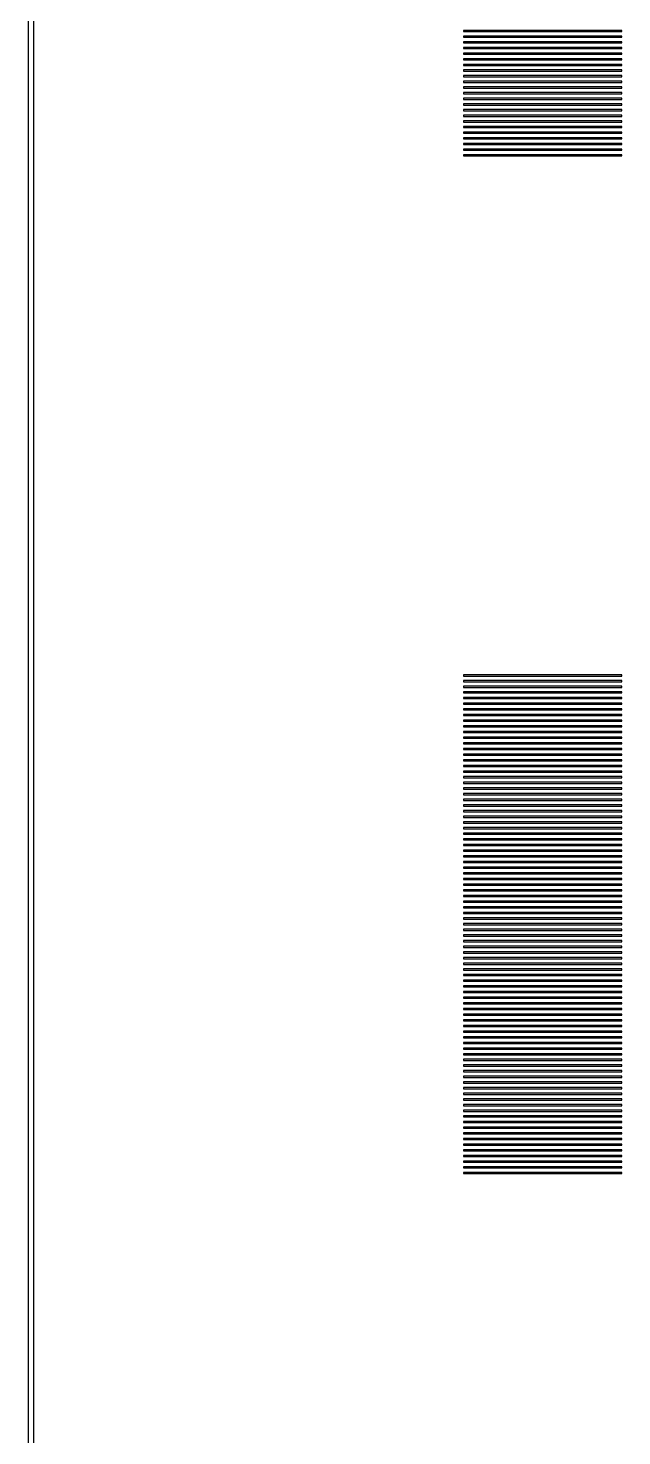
# Model space of a CAD drawing. Extents: x 0 to 72, y 0 to 108.
# Drawn here: x -0.05 to 5.2, y 26.98 to 39.42 of the extents above; entities that cross this region are included whole.
import ezdxf

# ---------------------------------------------------------------- set-up
doc = ezdxf.new("R2010")
doc.units = 0

msp = doc.modelspace()

# ---------------------------------------------------------------- linework, layer by layer
for p, q in [((-0.04999, 108.05), (-0.04999, -0.04999)), ((0, 0), (0, 108)), ((5.2, 39.405), (3.8, 39.405)), ((3.8, 39.405), (3.8, 39.395)), ((3.8, 39.395), (5.2, 39.395)), ((5.2, 39.355), (3.8, 39.355)), ((3.8, 39.355), (3.8, 39.345)), ((3.8, 39.345), (5.2, 39.345)), ((5.2, 39.395), (5.2, 39.405)), ((5.2, 39.345), (5.2, 39.355)), ((5.2, 39.305), (3.8, 39.305)), ((3.8, 39.305), (3.8, 39.295)), ((3.8, 39.295), (5.2, 39.295)), ((5.2, 39.255), (3.8, 39.255)), ((3.8, 39.255), (3.8, 39.245)), ((3.8, 39.245), (5.2, 39.245)), ((5.2, 39.295), (5.2, 39.305)), ((5.2, 39.245), (5.2, 39.255)), ((5.2, 39.205), (3.8, 39.205)), ((3.8, 39.205), (3.8, 39.195)), ((3.8, 39.195), (5.2, 39.195)), ((5.2, 39.155), (3.8, 39.155)), ((3.8, 39.155), (3.8, 39.145)), ((3.8, 39.145), (5.2, 39.145)), ((5.2, 39.105), (3.8, 39.105)), ((3.8, 39.105), (3.8, 39.095)), ((3.8, 39.095), (5.2, 39.095)), ((5.2, 39.195), (5.2, 39.205)), ((5.2, 39.145), (5.2, 39.155)), ((5.2, 39.095), (5.2, 39.105)), ((5.2, 39.055), (3.8, 39.055)), ((3.8, 39.055), (3.8, 39.045)), ((3.8, 39.045), (5.2, 39.045)), ((5.2, 39.005), (3.8, 39.005)), ((3.8, 39.005), (3.8, 38.995)), ((3.8, 38.995), (5.2, 38.995)), ((5.2, 39.045), (5.2, 39.055)), ((5.2, 38.995), (5.2, 39.005)), ((5.2, 38.955), (3.8, 38.955)), ((3.8, 38.955), (3.8, 38.945)), ((3.8, 38.945), (5.2, 38.945)), ((5.2, 38.905), (3.8, 38.905)), ((3.8, 38.905), (3.8, 38.895)), ((3.8, 38.895), (5.2, 38.895)), ((5.2, 38.855), (3.8, 38.855)), ((3.8, 38.855), (3.8, 38.845)), ((3.8, 38.845), (5.2, 38.845)), ((5.2, 38.945), (5.2, 38.955)), ((5.2, 38.895), (5.2, 38.905)), ((5.2, 38.845), (5.2, 38.855)), ((5.2, 38.805), (3.8, 38.805)), ((3.8, 38.805), (3.8, 38.795)), ((3.8, 38.795), (5.2, 38.795)), ((5.2, 38.755), (3.8, 38.755)), ((3.8, 38.755), (3.8, 38.745)), ((3.8, 38.745), (5.2, 38.745)), ((5.2, 38.795), (5.2, 38.805)), ((5.2, 38.745), (5.2, 38.755)), ((5.2, 38.705), (3.8, 38.705)), ((3.8, 38.705), (3.8, 38.695)), ((3.8, 38.695), (5.2, 38.695)), ((5.2, 38.655), (3.8, 38.655)), ((3.8, 38.655), (3.8, 38.645)), ((3.8, 38.645), (5.2, 38.645)), ((5.2, 38.605), (3.8, 38.605)), ((3.8, 38.605), (3.8, 38.595)), ((3.8, 38.595), (5.2, 38.595)), ((5.2, 38.695), (5.2, 38.705)), ((5.2, 38.645), (5.2, 38.655)), ((5.2, 38.595), (5.2, 38.605)), ((5.2, 38.555), (3.8, 38.555)), ((3.8, 38.555), (3.8, 38.545)), ((3.8, 38.545), (5.2, 38.545)), ((5.2, 38.505), (3.8, 38.505)), ((3.8, 38.505), (3.8, 38.495)), ((3.8, 38.495), (5.2, 38.495)), ((5.2, 38.545), (5.2, 38.555)), ((5.2, 38.495), (5.2, 38.505)), ((5.2, 38.455), (3.8, 38.455)), ((3.8, 38.455), (3.8, 38.445)), ((3.8, 38.445), (5.2, 38.445)), ((5.2, 38.405), (3.8, 38.405)), ((3.8, 38.405), (3.8, 38.395)), ((3.8, 38.395), (5.2, 38.395)), ((5.2, 38.355), (3.8, 38.355)), ((3.8, 38.355), (3.8, 38.345)), ((5.2, 38.445), (5.2, 38.455)), ((5.2, 38.395), (5.2, 38.405)), ((5.2, 38.345), (5.2, 38.355)), ((3.8, 38.345), (5.2, 38.345)), ((5.2, 38.305), (3.8, 38.305)), ((3.8, 38.305), (3.8, 38.295)), ((3.8, 38.295), (5.2, 38.295)), ((5.2, 38.295), (5.2, 38.305)), ((5.2, 33.705), (3.8, 33.705)), ((3.8, 33.705), (3.8, 33.695)), ((3.8, 33.695), (5.2, 33.695)), ((5.2, 33.655), (3.8, 33.655)), ((3.8, 33.655), (3.8, 33.645)), ((3.8, 33.645), (5.2, 33.645)), ((5.2, 33.695), (5.2, 33.705)), ((5.2, 33.645), (5.2, 33.655)), ((5.2, 33.605), (3.8, 33.605)), ((3.8, 33.605), (3.8, 33.595)), ((3.8, 33.595), (5.2, 33.595)), ((5.2, 33.555), (3.8, 33.555)), ((3.8, 33.555), (3.8, 33.545)), ((3.8, 33.545), (5.2, 33.545)), ((5.2, 33.505), (3.8, 33.505)), ((3.8, 33.505), (3.8, 33.495)), ((3.8, 33.495), (5.2, 33.495)), ((5.2, 33.595), (5.2, 33.605)), ((5.2, 33.545), (5.2, 33.555)), ((5.2, 33.495), (5.2, 33.505)), ((5.2, 33.455), (3.8, 33.455)), ((3.8, 33.455), (3.8, 33.445)), ((3.8, 33.445), (5.2, 33.445)), ((5.2, 33.405), (3.8, 33.405)), ((3.8, 33.405), (3.8, 33.395)), ((3.8, 33.395), (5.2, 33.395)), ((5.2, 33.445), (5.2, 33.455)), ((5.2, 33.395), (5.2, 33.405)), ((5.2, 33.355), (3.8, 33.355)), ((3.8, 33.355), (3.8, 33.345)), ((3.8, 33.345), (5.2, 33.345)), ((5.2, 33.305), (3.8, 33.305)), ((3.8, 33.305), (3.8, 33.295)), ((3.8, 33.295), (5.2, 33.295)), ((5.2, 33.255), (3.8, 33.255)), ((3.8, 33.255), (3.8, 33.245)), ((3.8, 33.245), (5.2, 33.245)), ((5.2, 33.345), (5.2, 33.355)), ((5.2, 33.295), (5.2, 33.305)), ((5.2, 33.245), (5.2, 33.255)), ((5.2, 33.205), (3.8, 33.205)), ((3.8, 33.205), (3.8, 33.195)), ((3.8, 33.195), (5.2, 33.195)), ((5.2, 33.155), (3.8, 33.155)), ((3.8, 33.155), (3.8, 33.145)), ((3.8, 33.145), (5.2, 33.145)), ((5.2, 33.195), (5.2, 33.205)), ((5.2, 33.145), (5.2, 33.155)), ((5.2, 33.105), (3.8, 33.105)), ((3.8, 33.105), (3.8, 33.095)), ((3.8, 33.095), (5.2, 33.095)), ((5.2, 33.055), (3.8, 33.055)), ((3.8, 33.055), (3.8, 33.045)), ((3.8, 33.045), (5.2, 33.045)), ((5.2, 33.005), (3.8, 33.005)), ((3.8, 33.005), (3.8, 32.995)), ((3.8, 32.995), (5.2, 32.995)), ((5.2, 33.095), (5.2, 33.105)), ((5.2, 33.045), (5.2, 33.055)), ((5.2, 32.995), (5.2, 33.005)), ((5.2, 32.955), (3.8, 32.955)), ((3.8, 32.955), (3.8, 32.945)), ((3.8, 32.945), (5.2, 32.945)), ((5.2, 32.905), (3.8, 32.905)), ((3.8, 32.905), (3.8, 32.895)), ((3.8, 32.895), (5.2, 32.895)), ((5.2, 32.945), (5.2, 32.955)), ((5.2, 32.895), (5.2, 32.905)), ((5.2, 32.855), (3.8, 32.855)), ((3.8, 32.855), (3.8, 32.845)), ((3.8, 32.845), (5.2, 32.845)), ((5.2, 32.805), (3.8, 32.805)), ((3.8, 32.805), (3.8, 32.795)), ((3.8, 32.795), (5.2, 32.795)), ((5.2, 32.755), (3.8, 32.755)), ((3.8, 32.755), (3.8, 32.745)), ((3.8, 32.745), (5.2, 32.745)), ((5.2, 32.845), (5.2, 32.855)), ((5.2, 32.795), (5.2, 32.805)), ((5.2, 32.745), (5.2, 32.755)), ((5.2, 32.705), (3.8, 32.705)), ((3.8, 32.705), (3.8, 32.695)), ((3.8, 32.695), (5.2, 32.695)), ((5.2, 32.655), (3.8, 32.655)), ((3.8, 32.655), (3.8, 32.645)), ((3.8, 32.645), (5.2, 32.645)), ((5.2, 32.695), (5.2, 32.705)), ((5.2, 32.645), (5.2, 32.655)), ((5.2, 32.605), (3.8, 32.605)), ((3.8, 32.605), (3.8, 32.595)), ((3.8, 32.595), (5.2, 32.595)), ((5.2, 32.555), (3.8, 32.555)), ((3.8, 32.555), (3.8, 32.545)), ((3.8, 32.545), (5.2, 32.545)), ((5.2, 32.505), (3.8, 32.505)), ((3.8, 32.505), (3.8, 32.495)), ((3.8, 32.495), (5.2, 32.495)), ((5.2, 32.595), (5.2, 32.605)), ((5.2, 32.545), (5.2, 32.555)), ((5.2, 32.495), (5.2, 32.505)), ((5.2, 32.455), (3.8, 32.455)), ((3.8, 32.455), (3.8, 32.445)), ((3.8, 32.445), (5.2, 32.445)), ((5.2, 32.405), (3.8, 32.405)), ((3.8, 32.405), (3.8, 32.395)), ((3.8, 32.395), (5.2, 32.395)), ((5.2, 32.445), (5.2, 32.455)), ((5.2, 32.395), (5.2, 32.405)), ((5.2, 32.355), (3.8, 32.355)), ((3.8, 32.355), (3.8, 32.345)), ((3.8, 32.345), (5.2, 32.345)), ((5.2, 32.305), (3.8, 32.305)), ((3.8, 32.305), (3.8, 32.295)), ((3.8, 32.295), (5.2, 32.295)), ((5.2, 32.255), (3.8, 32.255)), ((3.8, 32.255), (3.8, 32.245)), ((5.2, 32.345), (5.2, 32.355)), ((5.2, 32.295), (5.2, 32.305)), ((5.2, 32.245), (5.2, 32.255)), ((3.8, 32.245), (5.2, 32.245)), ((5.2, 32.205), (3.8, 32.205)), ((3.8, 32.205), (3.8, 32.195)), ((3.8, 32.195), (5.2, 32.195)), ((5.2, 32.155), (3.8, 32.155)), ((3.8, 32.155), (3.8, 32.145)), ((3.8, 32.145), (5.2, 32.145)), ((5.2, 32.195), (5.2, 32.205)), ((5.2, 32.145), (5.2, 32.155)), ((5.2, 32.105), (3.8, 32.105)), ((3.8, 32.105), (3.8, 32.095)), ((3.8, 32.095), (5.2, 32.095)), ((5.2, 32.055), (3.8, 32.055)), ((3.8, 32.055), (3.8, 32.045)), ((3.8, 32.045), (5.2, 32.045)), ((5.2, 32.005), (3.8, 32.005)), ((3.8, 32.005), (3.8, 31.995)), ((5.2, 32.095), (5.2, 32.105)), ((5.2, 32.045), (5.2, 32.055)), ((5.2, 31.995), (5.2, 32.005)), ((3.8, 31.995), (5.2, 31.995)), ((5.2, 31.955), (3.8, 31.955)), ((3.8, 31.955), (3.8, 31.945)), ((3.8, 31.945), (5.2, 31.945)), ((5.2, 31.905), (3.8, 31.905)), ((3.8, 31.905), (3.8, 31.895)), ((3.8, 31.895), (5.2, 31.895)), ((5.2, 31.945), (5.2, 31.955)), ((5.2, 31.895), (5.2, 31.905)), ((5.2, 31.855), (3.8, 31.855)), ((3.8, 31.855), (3.8, 31.845)), ((3.8, 31.845), (5.2, 31.845)), ((5.2, 31.805), (3.8, 31.805)), ((3.8, 31.805), (3.8, 31.795)), ((3.8, 31.795), (5.2, 31.795)), ((5.2, 31.755), (3.8, 31.755)), ((3.8, 31.755), (3.8, 31.745)), ((5.2, 31.845), (5.2, 31.855)), ((5.2, 31.795), (5.2, 31.805)), ((5.2, 31.745), (5.2, 31.755)), ((3.8, 31.745), (5.2, 31.745)), ((5.2, 31.705), (3.8, 31.705)), ((3.8, 31.705), (3.8, 31.695)), ((3.8, 31.695), (5.2, 31.695)), ((5.2, 31.655), (3.8, 31.655)), ((3.8, 31.655), (3.8, 31.645)), ((3.8, 31.645), (5.2, 31.645)), ((5.2, 31.695), (5.2, 31.705)), ((5.2, 31.645), (5.2, 31.655)), ((5.2, 31.605), (3.8, 31.605)), ((3.8, 31.605), (3.8, 31.595)), ((3.8, 31.595), (5.2, 31.595)), ((5.2, 31.555), (3.8, 31.555)), ((3.8, 31.555), (3.8, 31.545)), ((3.8, 31.545), (5.2, 31.545)), ((5.2, 31.505), (3.8, 31.505)), ((3.8, 31.505), (3.8, 31.495)), ((5.2, 31.595), (5.2, 31.605)), ((5.2, 31.545), (5.2, 31.555)), ((5.2, 31.495), (5.2, 31.505)), ((3.8, 31.495), (5.2, 31.495)), ((5.2, 31.455), (3.8, 31.455)), ((3.8, 31.455), (3.8, 31.445)), ((3.8, 31.445), (5.2, 31.445)), ((5.2, 31.405), (3.8, 31.405)), ((3.8, 31.405), (3.8, 31.395)), ((3.8, 31.395), (5.2, 31.395)), ((5.2, 31.445), (5.2, 31.455)), ((5.2, 31.395), (5.2, 31.405)), ((5.2, 31.355), (3.8, 31.355)), ((3.8, 31.355), (3.8, 31.345)), ((3.8, 31.345), (5.2, 31.345)), ((5.2, 31.305), (3.8, 31.305)), ((3.8, 31.305), (3.8, 31.295)), ((3.8, 31.295), (5.2, 31.295)), ((5.2, 31.255), (3.8, 31.255)), ((3.8, 31.255), (3.8, 31.245)), ((5.2, 31.345), (5.2, 31.355)), ((5.2, 31.295), (5.2, 31.305)), ((5.2, 31.245), (5.2, 31.255)), ((3.8, 31.245), (5.2, 31.245)), ((5.2, 31.205), (3.8, 31.205)), ((3.8, 31.205), (3.8, 31.195)), ((3.8, 31.195), (5.2, 31.195)), ((5.2, 31.155), (3.8, 31.155)), ((3.8, 31.155), (3.8, 31.145)), ((3.8, 31.145), (5.2, 31.145)), ((5.2, 31.195), (5.2, 31.205)), ((5.2, 31.145), (5.2, 31.155)), ((5.2, 31.105), (3.8, 31.105)), ((3.8, 31.105), (3.8, 31.095)), ((3.8, 31.095), (5.2, 31.095)), ((5.2, 31.055), (3.8, 31.055)), ((3.8, 31.055), (3.8, 31.045)), ((3.8, 31.045), (5.2, 31.045)), ((5.2, 31.005), (3.8, 31.005)), ((3.8, 31.005), (3.8, 30.995)), ((5.2, 31.095), (5.2, 31.105)), ((5.2, 31.045), (5.2, 31.055)), ((5.2, 30.995), (5.2, 31.005)), ((3.8, 30.995), (5.2, 30.995)), ((5.2, 30.955), (3.8, 30.955)), ((3.8, 30.955), (3.8, 30.945)), ((3.8, 30.945), (5.2, 30.945)), ((5.2, 30.905), (3.8, 30.905)), ((3.8, 30.905), (3.8, 30.895)), ((3.8, 30.895), (5.2, 30.895)), ((5.2, 30.945), (5.2, 30.955)), ((5.2, 30.895), (5.2, 30.905)), ((5.2, 30.855), (3.8, 30.855)), ((3.8, 30.855), (3.8, 30.845)), ((3.8, 30.845), (5.2, 30.845)), ((5.2, 30.805), (3.8, 30.805)), ((3.8, 30.805), (3.8, 30.795)), ((3.8, 30.795), (5.2, 30.795)), ((5.2, 30.755), (3.8, 30.755)), ((3.8, 30.755), (3.8, 30.745)), ((5.2, 30.845), (5.2, 30.855)), ((5.2, 30.795), (5.2, 30.805)), ((5.2, 30.745), (5.2, 30.755)), ((3.8, 30.745), (5.2, 30.745)), ((5.2, 30.705), (3.8, 30.705)), ((3.8, 30.705), (3.8, 30.695)), ((3.8, 30.695), (5.2, 30.695)), ((5.2, 30.655), (3.8, 30.655)), ((3.8, 30.655), (3.8, 30.645)), ((3.8, 30.645), (5.2, 30.645)), ((5.2, 30.695), (5.2, 30.705)), ((5.2, 30.645), (5.2, 30.655)), ((5.2, 30.605), (3.8, 30.605)), ((3.8, 30.605), (3.8, 30.595)), ((3.8, 30.595), (5.2, 30.595)), ((5.2, 30.555), (3.8, 30.555)), ((3.8, 30.555), (3.8, 30.545)), ((3.8, 30.545), (5.2, 30.545)), ((5.2, 30.505), (3.8, 30.505)), ((3.8, 30.505), (3.8, 30.495)), ((5.2, 30.595), (5.2, 30.605)), ((5.2, 30.545), (5.2, 30.555)), ((5.2, 30.495), (5.2, 30.505)), ((3.8, 30.495), (5.2, 30.495)), ((5.2, 30.455), (3.8, 30.455)), ((3.8, 30.455), (3.8, 30.445)), ((3.8, 30.445), (5.2, 30.445)), ((5.2, 30.405), (3.8, 30.405)), ((3.8, 30.405), (3.8, 30.395)), ((3.8, 30.395), (5.2, 30.395)), ((5.2, 30.445), (5.2, 30.455)), ((5.2, 30.395), (5.2, 30.405)), ((5.2, 30.355), (3.8, 30.355)), ((3.8, 30.355), (3.8, 30.345)), ((3.8, 30.345), (5.2, 30.345)), ((5.2, 30.305), (3.8, 30.305)), ((3.8, 30.305), (3.8, 30.295)), ((3.8, 30.295), (5.2, 30.295)), ((5.2, 30.255), (3.8, 30.255)), ((3.8, 30.255), (3.8, 30.245)), ((5.2, 30.345), (5.2, 30.355)), ((5.2, 30.295), (5.2, 30.305)), ((5.2, 30.245), (5.2, 30.255)), ((3.8, 30.245), (5.2, 30.245)), ((5.2, 30.205), (3.8, 30.205)), ((3.8, 30.205), (3.8, 30.195)), ((3.8, 30.195), (5.2, 30.195)), ((5.2, 30.155), (3.8, 30.155)), ((3.8, 30.155), (3.8, 30.145)), ((3.8, 30.145), (5.2, 30.145)), ((5.2, 30.195), (5.2, 30.205)), ((5.2, 30.145), (5.2, 30.155)), ((5.2, 30.105), (3.8, 30.105)), ((3.8, 30.105), (3.8, 30.095)), ((3.8, 30.095), (5.2, 30.095)), ((5.2, 30.055), (3.8, 30.055)), ((3.8, 30.055), (3.8, 30.045)), ((3.8, 30.045), (5.2, 30.045)), ((5.2, 30.005), (3.8, 30.005)), ((3.8, 30.005), (3.8, 29.995)), ((5.2, 30.095), (5.2, 30.105)), ((5.2, 30.045), (5.2, 30.055)), ((5.2, 29.995), (5.2, 30.005)), ((3.8, 29.995), (5.2, 29.995)), ((5.2, 29.955), (3.8, 29.955)), ((3.8, 29.955), (3.8, 29.945)), ((3.8, 29.945), (5.2, 29.945)), ((5.2, 29.905), (3.8, 29.905)), ((3.8, 29.905), (3.8, 29.895)), ((3.8, 29.895), (5.2, 29.895)), ((5.2, 29.945), (5.2, 29.955)), ((5.2, 29.895), (5.2, 29.905)), ((5.2, 29.855), (3.8, 29.855)), ((3.8, 29.855), (3.8, 29.845)), ((3.8, 29.845), (5.2, 29.845)), ((5.2, 29.805), (3.8, 29.805)), ((3.8, 29.805), (3.8, 29.795)), ((3.8, 29.795), (5.2, 29.795)), ((5.2, 29.845), (5.2, 29.855)), ((5.2, 29.795), (5.2, 29.805)), ((5.2, 29.755), (3.8, 29.755)), ((3.8, 29.755), (3.8, 29.745)), ((3.8, 29.745), (5.2, 29.745)), ((5.2, 29.705), (3.8, 29.705)), ((3.8, 29.705), (3.8, 29.695)), ((3.8, 29.695), (5.2, 29.695)), ((5.2, 29.655), (3.8, 29.655)), ((3.8, 29.655), (3.8, 29.645)), ((3.8, 29.645), (5.2, 29.645)), ((5.2, 29.745), (5.2, 29.755)), ((5.2, 29.695), (5.2, 29.705)), ((5.2, 29.645), (5.2, 29.655)), ((5.2, 29.605), (3.8, 29.605)), ((3.8, 29.605), (3.8, 29.595)), ((3.8, 29.595), (5.2, 29.595)), ((5.2, 29.555), (3.8, 29.555)), ((3.8, 29.555), (3.8, 29.545)), ((3.8, 29.545), (5.2, 29.545)), ((5.2, 29.595), (5.2, 29.605)), ((5.2, 29.545), (5.2, 29.555)), ((5.2, 29.505), (3.8, 29.505)), ((3.8, 29.505), (3.8, 29.495)), ((3.8, 29.495), (5.2, 29.495)), ((5.2, 29.455), (3.8, 29.455)), ((3.8, 29.455), (3.8, 29.445)), ((3.8, 29.445), (5.2, 29.445)), ((5.2, 29.405), (3.8, 29.405)), ((3.8, 29.405), (3.8, 29.395)), ((3.8, 29.395), (5.2, 29.395)), ((5.2, 29.495), (5.2, 29.505)), ((5.2, 29.445), (5.2, 29.455)), ((5.2, 29.395), (5.2, 29.405)), ((5.2, 29.355), (3.8, 29.355)), ((3.8, 29.355), (3.8, 29.345)), ((3.8, 29.345), (5.2, 29.345)), ((5.2, 29.305), (3.8, 29.305)), ((3.8, 29.305), (3.8, 29.295)), ((3.8, 29.295), (5.2, 29.295)), ((5.2, 29.345), (5.2, 29.355)), ((5.2, 29.295), (5.2, 29.305))]:
    msp.add_line(p, q)

doc.saveas('drawing.dxf')
